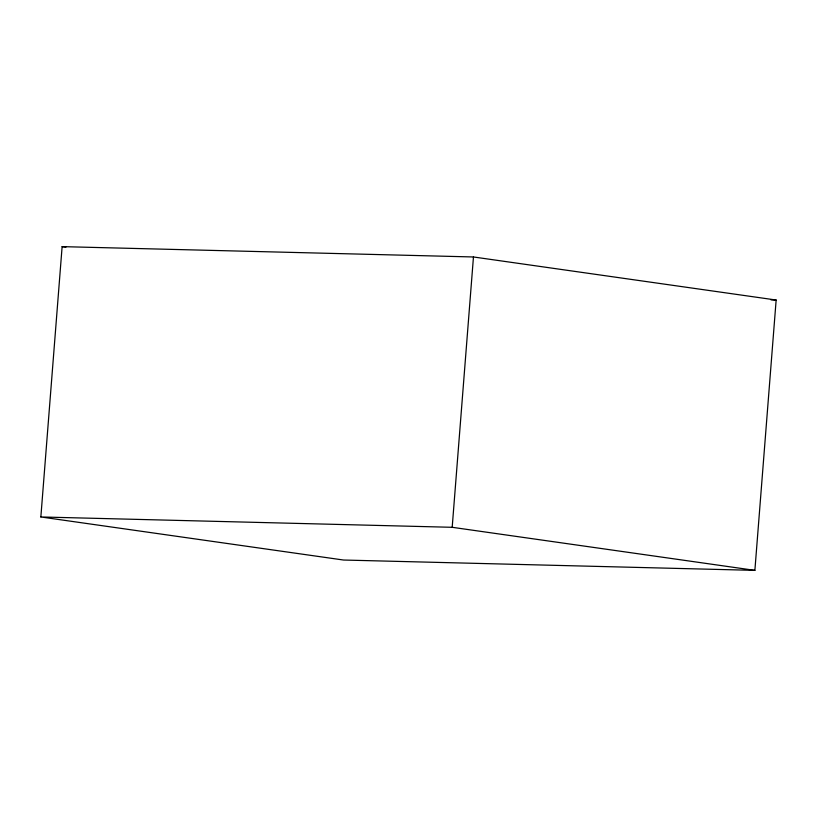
<?xml version="1.0" encoding="UTF-8"?>
<svg xmlns="http://www.w3.org/2000/svg" width="817" height="817" viewBox="0 0 817 817"><rect width="100%" height="100%" fill="white"/><g stroke="black" fill="none" stroke-linecap="round" stroke-linejoin="round"><path stroke-width="1.23" d="M40.85 516.967L62.123 246.632L473.462 256.967L776.15 300.033L754.877 570.368L343.538 560.033L40.85 516.967L452.189 527.302L754.877 570.368M452.189 527.302L473.462 256.967M771.054 299.9L776.15 300.033M62.123 246.632L65.911 247.173"/></g></svg>
